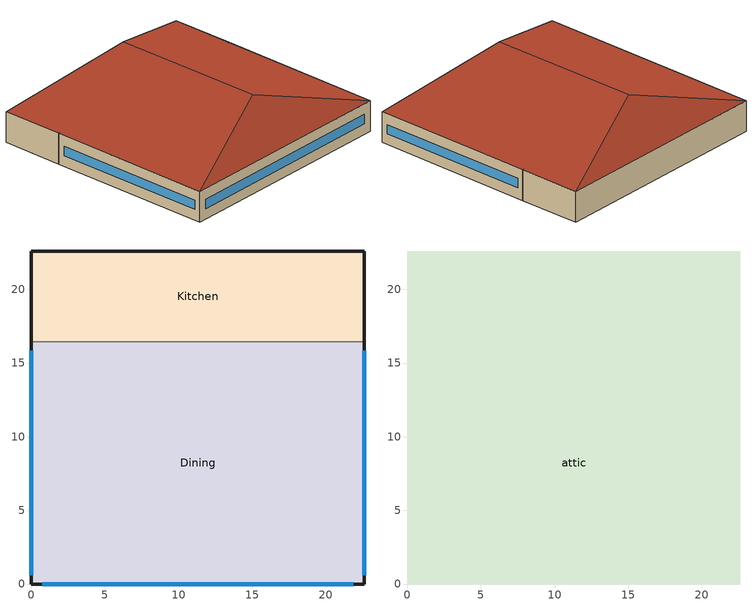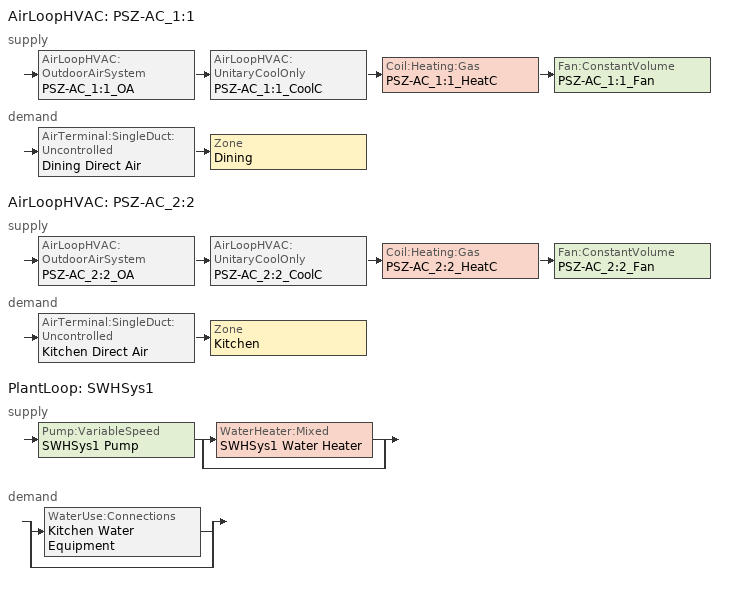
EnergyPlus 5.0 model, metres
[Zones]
Dining
 floor ground (ext-slab): 22.61,16.44 22.61,0 0,0 0,16.44 z0
 wall outside (Steel Frame Non-res Ext Wall): 0,16.44 0,0 22.61,0 22.61,16.44 z0:3.05
 wall to Kitchen (int-walls): 22.61,16.44 0,16.44 z0:3.05
 window (Window Non-res Fixed): 22.61,0.6 22.61,15.84 / 0.75,0 21.86,0 / 0,15.84 0,0.6 z1.07:1.98
Kitchen
 floor ground (ext-slab): 22.61,22.61 22.61,16.44 0,16.44 0,22.61 z0
 wall outside (Steel Frame Non-res Ext Wall): 22.61,16.44 22.61,22.61 0,22.61 0,16.44 z0:3.05
attic
 floor to Dining (Attic Non-res Floor): 0,0 0,16.44 22.61,16.44 22.61,0 z3.05
 floor to Kitchen (Attic Non-res Floor): 22.61,22.61 22.61,16.44 0,16.44 0,22.61 z3.05
 roof outside (Attic Non-res Roof): 22.61,0,3.05 22.61,22.61,3.05 11.3,18.84,6.82 11.3,3.77,6.82; 22.61,22.61,3.05 0,22.61,3.05 11.3,18.84,6.82; 0,0,3.05 22.61,0,3.05 11.3,3.77,6.82; 0,22.61,3.05 0,0,3.05 11.3,3.77,6.82 11.3,18.84,6.82
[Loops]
AirLoopHVAC 'PSZ-AC_1:1'
 supply: AirLoopHVAC:OutdoorAirSystem 'PSZ-AC_1:1_OA' > AirLoopHVAC:UnitaryCoolOnly 'PSZ-AC_1:1_CoolC' > Coil:Heating:Gas 'PSZ-AC_1:1_HeatC' > Fan:ConstantVolume 'PSZ-AC_1:1_Fan'
 demand: AirTerminal:SingleDuct:Uncontrolled 'Dining Direct Air' > Zone 'Dining'
AirLoopHVAC 'PSZ-AC_2:2'
 supply: AirLoopHVAC:OutdoorAirSystem 'PSZ-AC_2:2_OA' > AirLoopHVAC:UnitaryCoolOnly 'PSZ-AC_2:2_CoolC' > Coil:Heating:Gas 'PSZ-AC_2:2_HeatC' > Fan:ConstantVolume 'PSZ-AC_2:2_Fan'
 demand: AirTerminal:SingleDuct:Uncontrolled 'Kitchen Direct Air' > Zone 'Kitchen'
PlantLoop 'SWHSys1'
 supply: Pump:VariableSpeed 'SWHSys1 Pump' > split
  | WaterHeater:Mixed 'SWHSys1 Water Heater'
  | bypass
 demand: split
  | WaterUse:Connections 'Kitchen Water Equipment'
  | bypass
[Building]
Ref Bldg Full Service Restaurant Post1980_v1.3_5.0: North Axis=0; Terrain=City; Loads Convergence Tolerance Value=0.04; Temperature Convergence Tolerance Value=0.2; Solar Distribution=FullInteriorAndExterior; Maximum Number of Warmup Days=25
[Site:Location]
USA NV-LAS VEGAS: Latitude {deg}=36.07; Longitude {deg}=-115.17; Time Zone {hr}=-8; Elevation {m}=664
[SizingPeriod:DesignDay] Barometric Pressure {Pa}=93598; Rain {0-no,1-yes}=0; Snow on ground {0-no,1-yes}=0; Day of Month=21; Daylight Savings Time Indicator=0; Humidity Indicating Type=WetBulb
Name | Maximum Dry-Bulb Temperature {C} | Daily Temp Range {C} | Humidity Indicating Conditions at Maximum Dry-Bulb | Wind Speed {m/s} design conditions vs. traditional 6.71 m/s (15 mph) | Wind Direction {Degrees; N=0, S=180} | Clearness {0.0 to 1.1} | Month | Day Type | Wind Speed {m/s} design conditions vs. traditional 3.35 m/s (7mph)
LAS_VEGAS Ann Htg 99.6% Condns DB | -1.7 | 0 | -1.7 | 3.1 | 240 | 0 | 1 | WinterDesignDay
LAS_VEGAS Ann Clg .4% Condns WB=>MDB | 34.7 | 13.6 | 21.9 |  | 230 | 1 | 7 | SummerDesignDay | 5.3
[Site:WaterMainsTemperature]
Calculation Method=CORRELATION; Annual Average Outdoor Air Temperature {C}=19.48; Maximum Difference In Monthly Average Outdoor Air Temperatures {deltaC}=25.6
[Site:GroundTemperature:BuildingSurface]
18.89, 18.889, 18.895, 20.344, 20.899, 20.929, 20.753, 20.826, 21.013, 20.868, 19.246, 18.923
[Construction]
Steel Frame Non-res Ext Wall: Wood Siding, Steel Frame NonRes Wall Insulation, 1/2IN Gypsum
Attic Non-res Floor: 1/2IN Gypsum, AtticFloor NonRes Insulation, 1/2IN Gypsum
Attic Non-res Roof: Roof Membrane, Metal Decking
ext-slab: HW CONCRETE
int-walls: 1/2IN Gypsum, 1/2IN Gypsum
Window Non-res Fixed: NonRes Fixed Assembly Window
InteriorFurnishings: Std Wood 6inch
[Material] Thermal Absorptance=0.9
Name | Roughness | Thickness {m} | Conductivity {W/m-K} | Density {kg/m3} | Specific Heat {J/kg-K} | Solar Absorptance | Visible Absorptance | Visible Absorptance! Common Materials
Steel Frame NonRes Wall Insulation | MediumRough | 0.038257 | 0.049 | 265 | 836.8 | 0.7 | 0.7
AtticFloor NonRes Insulation | MediumRough | 0.1601 | 0.049 | 265 | 836.8 | 0.7 | 0.7
Std Wood 6inch | MediumSmooth | 0.15 | 0.12 | 540 | 1210 | 0.7 |  | 0.7
Wood Siding | MediumSmooth | 0.01 | 0.11 | 544.62 | 1210 | 0.78 | 0.78
1/2IN Gypsum | Smooth | 0.0127 | 0.16 | 784.9 | 830 | 0.92 | 0.92
HW CONCRETE | Rough | 0.1016 | 1.311 | 2240 | 836.8 | 0.7 | 0.7
Roof Membrane | VeryRough | 0.0095 | 0.16 | 1121.29 | 1460 | 0.7 | 0.7
Metal Decking | MediumSmooth | 0.0015 | 45.006 | 7680 | 418.4 | 0.7 | 0.3
[WindowMaterial:SimpleGlazingSystem]
NonRes Fixed Assembly Window: U-Factor=6.92716; Solar Heat Gain Coefficient=0.25
[Zone] Type=1; Multiplier=1
Name | Part of Total Floor Area
Dining; Kitchen | Yes
attic | No
[People] Schedule=BLDG_OCC_SCH; Fraction Radiant=0.3; User Specified Sensible Fraction=AUTOCALCULATE; Activity Level Schedule=ACTIVITY_SCH; Enable ASHRAE 55 Comfort Warnings=No; MRT Calculation=ZoneAveraged; Work Efficiency Schedule=WORK_EFF_SCH; Clothing Schedule=CLOTHING_SCH; Air Velocity Schedule=AIR_VELO_SCH; Thermal Comfort Report=FANGER
Name | Zone | Number of People Calculation Method | Zone Area per Person | Number of People
Dining People | Dining | Area/Person | 1.39
Kitchen People | Kitchen | People |  | 7.5
[Lights] Schedule=BLDG_LIGHT_SCH; Design Level Calculation Method=Watts/Area; Return Air Fraction=0; Fraction Radiant=0.7; Fraction Visible=0.2; Fraction Replaceable=1; Return Air Fraction is Calculated from Plenum Temperature=No
Name | Zone | Watts per Zone Area {W/m2}
Dining_Lights | Dining | 27.38
Kitchen_Lights | Kitchen | 16.37
[ElectricEquipment] Design Level Calculation Method=EquipmentLevel
Name | Zone | Schedule | Design Level {W} | Fraction Latent | Fraction Radiant | Fraction Lost
Dining_MiscElec_Equip | Dining | BLDG_EQUIP_SCH | 22402 | 0.25 | 0.3 | 0
Kitchen_MiscElec_Equip | Kitchen | BLDG_EQUIP_SCH | 52500 | 0.25 | 0.3 | 0.2
Kitchen_ExhFan_Equip | Kitchen | Kitchen_Exhaust_SCH | 699 | 0 | 0 | 1
[GasEquipment]
Kitchen_MiscGas_Equip: Zone=Kitchen; Schedule=GAS_EQUIP_SCH; Design Level Calculation Method=EquipmentLevel; Design Level {W}=166994; Fraction Latent=0.1; Fraction Radiant=0.2; Fraction Lost=0.7
[Exterior:Lights]
Exterior Facade Lighting: Schedule=ALWAYS_ON; Design Level=5081; Control Option=AstronomicalClock
[ZoneInfiltration:DesignFlowRate] Constant Term Coefficient=1; Temperature Term Coefficient=0; Velocity Term Coefficient=0; Velocity Squared Term Coefficient=0
Name | Zone | Schedule | Design Volume Flow Rate Calculation Method | Flow per Exterior Surface Area {m3/s/m2} | Air Changes Per Hour {ACH}
Dining_Infiltration | Dining | INFIL_HALF_ON_SCH | Flow/ExteriorArea | 0.001133
Kitchen_Infiltration | Kitchen | INFIL_HALF_ON_SCH | Flow/ExteriorArea | 0.001133
attic_Infiltration | attic | ALWAYS_ON | AirChanges/Hour |  | 1
[InternalMass] Construction=InteriorFurnishings
Name | Zone | Surface Area
Dining Internal Mass | Dining | 743.4961
Kitchen Internal Mass | Kitchen | 278.8105
[ZoneMixing]
Kitchen Exhaust Fanmixing_0: Zone=Kitchen; Schedule=HVACOperationSchd; Design Flow Rate Calculation Method=Flow/Zone; Design Flow Rate=1.828; Source Zone=Dining; Delta Temperature=0
[Fan:ConstantVolume] Availablility Schedule=HVACOperationSchd; Pressure Rise=622; Maximum Flow Rate {m3/s}=AUTOSIZE; Motor In Airstream Fraction=1
Name | Fan Efficiency | Motor Efficiency
PSZ-AC_1:1_Fan | 0.56875 | 0.875
PSZ-AC_2:2_Fan | 0.546 | 0.84
[Fan:ZoneExhaust] Availability Schedule=HVACOperationSchd; Fan Efficiency=1; Pressure Rise {Pa}=1.0e-006
Name | Maximum Flow Rate {m3/s} [*******]
Dining Exhaust Fan | 1.828
Kitchen Exhaust Fan | 0.06
[Coil:Heating:Gas] Availablility Schedule=ALWAYS_ON; Nominal Capacity {W}=AUTOSIZE
Name | Gas Burner Efficiency
PSZ-AC_1:1_HeatC | 0.78
PSZ-AC_2:2_HeatC | 0.8
[Coil:Cooling:DX:TwoSpeed]
PSZ-AC_1:1_CoolC DXCoil: Availability Schedule=ALWAYS_ON; Rated High Speed Total Cooling Capacity {W}=AUTOSIZE; Rated High Speed Sensible Heat Ratio=AUTOSIZE; Rated High Speed COP=3.23372; Rated High Speed Air Flow Rate {m3/s}=AUTOSIZE; Total Cooling Capacity Function of Temperature Curve=Measured_CoolCStandard10Ton_CapFT; Total Cooling Capacity Function of Flow Fraction Curve=Measured_CoolCStandard10Ton_CapFF; Energy Input Ratio Function of Temperature Curve=Measured_CoolCStandard10Ton_EIRFT; Energy Input Ratio Function of Flow Fraction Curve=Measured_CoolCStandard10Ton_EIRFFF; Part Load Fraction Correlation Curve=No_PLR_Degredation; Rated Low Speed Total Cooling Capacity {W}=AUTOSIZE; Rated Low Speed Sensible Heat Ratio=AUTOSIZE; Rated Low Speed COP				Based on measured 13.96 EER without Evap Fan=3.28187; Rated Low Speed Air Flow Rate {m3/s}=AUTOSIZE; Low Speed Total Cooling Capacity Function of Temperature Curve=Measured_LowSpeedCoolCapLSFT; Low Speed Energy Input Ratio Function of Temperature Curve=Measured_LowSpeedCoolEIRLSFT
[Coil:Cooling:DX:SingleSpeed]
PSZ-AC_2:2_CoolC DXCoil: Availablility Schedule=ALWAYS_ON; Rated Total Cooling Capacity {W}=AUTOSIZE; Rated Sensible Heat Ratio=AUTOSIZE; Rated COP=3.50016; Rated Air Flow Rate {m3/s}=AUTOSIZE; Total Cooling Capacity Function of Temperature Curve=Cool-Cap-fT; Total Cooling Capacity Function of Flow Fraction Curve=ConstantCubic; Energy Input Ratio Function of Temperature Curve=Cool-EIR-fT; Energy Input Ratio Function of Flow Fraction Curve=ConstantCubic; Part Load Fraction Correlation Curve=Cool-PLF-fPLR
[Zone equipment]
Dining: Dining Exhaust Fan, Dining Direct Air
Kitchen: Kitchen Exhaust Fan, Kitchen Direct Air
[Sizing:Zone] Zone Cooling Design Supply Air Temperature {C}=14; Zone Heating Design Supply Air Temperature {C}=40; Zone Cooling Design Supply Air Humidity Ratio {kg-H20/kg-air}=0.0085; Zone Heating Design Supply Air Humidity Ratio {kg-H20/kg-air}=0.008; Outdoor Air Method=Flow/Person; Cooling Design Air Flow Method {Flow/Zone | DesignDay | DesignDayWithLimit}=DesignDay; Heating Design Air Flow Method {Flow/Zone | DesignDay}=DesignDay
Name | Outside Air Flow per Person {(m3/s)/person}
Dining | 0.01
Kitchen | 0.008
[ZoneControl:Thermostat] Control Type Schedule=Dual Zone Control Type Sched
Name | Zone | Control 1
Dining Thermostat | Dining | Dining DualSPSched
Kitchen Thermostat | Kitchen | Kitchen DualSPSched
[ThermostatSetpoint:DualSetpoint]
Name | Heating Setpoint Temperature Schedule | Cooling Setpoint Temperature Schedule
Dining DualSPSched | HTGSETP_SCH | CLGSETP_SCH
Kitchen DualSPSched | HTGSETP_KITCHEN_SCH | CLGSETP_KITCHEN_SCH
[SetpointManager:SingleZone:Reheat] Control Variable=Temperature; Minimum Supply Air Temperature C=10; Maximum Supply Air Temperature C=50
Name | Control Zone | Setpoint Node or NodeList
SupAirTemp MngrDining | Dining | PSZ-AC_1:1 Supply Equipment Outlet Node
SupAirTemp MngrKitchen | Kitchen | PSZ-AC_2:2 Supply Equipment Outlet Node
[Sizing:System] Type Of Load To Size On {Sensible}=Sensible; Design Outdoor Air Flow Rate {m3/s}=AUTOSIZE; Minimum System Air Flow Ratio=1; Preheat Design Temperature {C}=7; Preheat Design Humidity Ratio {kg-H2O/kg-air}=0.008; Precool Design Temperature {C}=12.8; Precool Design Humidity Ratio {kg-H2O/kg-air}=0.008; Central Cooling Design Supply Air Temperature {C}=12.8; Central Heating Design Supply Air Temperature {C}=40; Sizing Option {Coincident | NonCoincident}=NonCoincident; Central Cooling Design Supply Air Humidity Ratio {kg-H2O/kg-air}=0.0085; Central Heating Design Supply Air Humidity Ratio {kg-H2O/kg-air}=0.008; Cooling Design Air Flow Method=DesignDay; Cooling Design Air Flow Rate {m3/s}=0; Heating Design Air Flow Method=DesignDay; Heating Design Air Flow Rate {m3/s}=0
Name | 100% Outdoor Air in Cooling {Yes | No} | 100% Outdoor Air in Heating {Yes | No}
PSZ-AC_1:1 | No | No
PSZ-AC_2:2 | YES | YES
[Controller:OutdoorAir] Minimum Outdoor Air Flow Rate {m3/s}=AUTOSIZE; Maximum Outdoor Air Flow Rate {m3/s}=AUTOSIZE; Economizer Control Type=DifferentialDryBulb; Economizer Control Action Type=ModulateFlow; Economizer Maximum Limit Dry-Bulb Temperature {C}=28; Economizer Maximum Limit Enthalpy {J/kg}=64000; Economizer Minimum Limit Dry-Bulb Temperature {C}=-100; Lockout Type=NoLockout; Minimum Limit Type=FixedMinimum; Minimum Outdoor Air Schedule=MinOA_Sched
PSZ-AC_1:1_OA_Controller; PSZ-AC_2:2_OA_Controller
[AirLoopHVAC] Design Supply Air Flow Rate {m3/s}=AUTOSIZE
PSZ-AC_1:1; PSZ-AC_2:2
[AirLoopHVAC:UnitaryCoolOnly] Availablility Schedule=ALWAYS_ON
Name | Cooling Coil
PSZ-AC_1:1_CoolC | PSZ-AC_1:1_CoolC DXCoil
PSZ-AC_2:2_CoolC | PSZ-AC_2:2_CoolC DXCoil
[AirTerminal:SingleDuct:Uncontrolled] Availability Schedule=ALWAYS_ON; Maximum Air Flow Rate {m3/s}=AUTOSIZE
Dining Direct Air; Kitchen Direct Air
[AvailabilityManager:NightCycle] Availability Schedule=ALWAYS_ON; Fan Schedule=HVACOperationSchd; Control Type {CycleOnAny | CycleOnControlZone | CycleOnAnyZoneFansOnly}=CycleOnAny; Thermostat Tolerance {delta C}=1; Cycling Run Time {s}=1800
PSZ-AC_1:1 Availability Manager; PSZ-AC_2:2 Availability Manager
[SetpointManager:MixedAir]
Name | Control Variable {Temperature} | Control Variable | Setpoint Node or NodeList
PSZ-AC_1:1_CoolC SAT Manager; PSZ-AC_2:2_CoolC SAT Manager | Temperature
PSZ-AC_1:1_HeatC MixedAir Manager |  | Temperature | PSZ-AC_1:1_HeatC-PSZ-AC_1:1_FanNode
PSZ-AC_1:1_OAMixed Air Temp Manager |  | Temperature | PSZ-AC_1:1_OA-PSZ-AC_1:1_CoolCNode
PSZ-AC_2:2_HeatC MixedAir Manager |  | Temperature | PSZ-AC_2:2_HeatC-PSZ-AC_2:2_FanNode
PSZ-AC_2:2_OAMixed Air Temp Manager |  | Temperature | PSZ-AC_2:2_OA-PSZ-AC_2:2_CoolCNode
[Refrigeration:Case] Availablility Schedule=ALWAYS_ON; Zone=Kitchen; Rated Ambient Temperature {C}=23.88; Rated Ambient Relative Humidity {%}=55; Latent Case Credit Curve Type=CaseTemperatureMethod; Standard Case Lighting Power per Unit Length {W/m}=33; Case Lighting Schedule=BLDG_LIGHT_SCH; Fraction Of Lighting Energy To Case=1; Case Anti-Sweat Heater Power per Unit Length {W/m}=0; Minimum Anti-Sweat Heater Power per Unit Length {W/m}=0; Anti-Sweat Heater Control Type {******}=None; Humidity At Zero Anti-Sweat Heater Energy {%}=0; Case Height {m}=0; Defrost Energy Correction Curve Type=None
Name | Rated Total Cooling Capacity per Unit length {W/m} | Rated Latent Heat Ratio | Rated Runtime Fraction | Case Length {m} | Case Operating Temperature {C} | Latent Case Credit Curve | Standard Case Fan Power per Unit Length {W/m} | Operating Case Fan Power per Unit Length {W/m} | Fraction of Anti-Sweat Heater Energy To Case | Case Defrost Power per Unit Length {W/m} | Case Defrost Type | Case Defrost Schedule | Case Defrost Drip-Down Schedule | Under Case HVAC Return Air Fraction | Refrigerated Case Restocking Schedule | Case Credit Fraction Schedule | Case Defrost Type {*******}
Kitchen_Case:1_WALKINFREEZER | 688 | 0.1 | 0.4 | 2.44 | -23 | Kitchen_Case:1_WALKINFREEZERSingleShelfHorizontal_LatentEnergyMult | 74 | 74 | 0 | 820 | Electric | Kitchen_Case:1_WALKINFREEZER_CaseDefrost2aDaySched | Kitchen_Case:1_WALKINFREEZER_CaseDripDown2aDaySched | 0 | Kitchen_Case:1_WALKINFREEZER_WalkInStockingSched | Kitchen_Case:1_WALKINFREEZER_CaseCreditReduxSched
Kitchen_Case:2_SELFCONTAINEDDISPLAYCASE | 734 | 0.08 | 0.85 | 3.05 | 2 | Kitchen_Case:2_SELFCONTAINEDDISPLAYCASEMultiShelfVertical_LatentEnergyMult | 66 | 66 | 0.2 | 0 |  |  |  | 0.05 | Kitchen_Case:2_SELFCONTAINEDDISPLAYCASE_CaseStockingSched |  | None
[Refrigeration:CompressorRack] Heat Rejection Location {OUTDOORS | ZONE}=OUTDOORS; Design Condenser Fan Power {W}=330; Condenser Type=AIRCOOLED
Name | Design Compressor Rack COP {W/W} | Compressor Rack COP As Function Of Temperature Curve | Condenser Fan Power Function of Temperature Curve | Refrigeration Case Name or CaseList
RACK1 | 1.5 | RACK1_RackCOPfTCurve | RACK1_RackCondFanCurve2 | Kitchen_Case:1_WALKINFREEZER
RACK2 | 3 | RACK2_RackCOPfTCurve |  | Kitchen_Case:2_SELFCONTAINEDDISPLAYCASE
[WaterHeater:Mixed]
SWHSys1 Water Heater: Tank Volume {m3}=0.2; Setpoint Temperature Schedule=SWHSys1 Water Heater Setpoint Temperature Schedule Name; Deadband Temperature Difference {deltaC}=2; Maximum Temperature Limit {C}=82.2222; Heater Control Type {Cycle | Modulate}=Cycle; Heater Maximum Capacity {W}=845000; Heater Fuel Type=NATURALGAS; Heater Thermal Efficiency=0.78; Off Cycle Parasitic Fuel Consumption Rate {W}=20; Off Cycle Parasitic Fuel Type=NATURALGAS; Off Cycle Parasitic Heat Fraction To Tank=0.8; On Cycle Parasitic Fuel Type=NATURALGAS; Ambient Temperature Indicator {Schedule | Zone | Outdoors}=SCHEDULE; Ambient Temperature Schedule=SWHSys1 Water Heater Ambient Temperature Schedule Name; Off Cycle Loss Coefficient to Ambient Temperature {W/K}=6; On Cycle Loss Coefficient to Ambient Temperature {W/K}=6; Use Side Effectiveness=1; Source Side Effectiveness=1; Use Side Design Flow Rate=AUTOSIZE; Source Side Design Flow Rate=AUTOSIZE; Indirect Water Heater Recovery Time=1.5
[WaterUse:Equipment]
Kitchen Water Equipment: Peak Flow Rate {m3/s}=0.00014; Flow Rate Fraction Schedule=BLDG_SWH_SCH; Target Temperature Schedule=Kitchen Water Equipment Temp Sched; Hot Water Supply Temperature Schedule Name  {C}=Kitchen Water Equipment Hot Supply Temp Sched; Zone=Kitchen; Sensible Fraction Schedule=Kitchen Water Equipment Sensible fract sched; Latent Fraction Schedule=Kitchen Water Equipment Latent fract sched
[Pump:VariableSpeed]
SWHSys1 Pump: Rated Flow Rate {m3/s}=AUTOSIZE; Rated Pump Head {Pa} [179352 Pa = 60 ft]=0.1; Rated Power Consumption {W}=AUTOSIZE; Motor Efficiency=1; Fraction of Motor Inefficiencies to Fluid Stream=0; Coefficient 1 of the Part Load Performance Curve=0; Coefficient 2 of the Part Load Performance Curve=1; Coefficient 3 of the Part Load Performance Curve=0; Coefficient 4 of the Part Load Performance Curve=0; Minimum Flow Rate {m3/s}=0; Pump Control Type {Continuous | Intermittent}=Intermittent
[PlantEquipmentList]
SWHSys1 Equipment List: SWHSys1 Water Heater
[Sizing:Plant]
SWHSys1: Loop Type {COOLING | HEATING}=Heating; Design Loop Exit Temperature {C}=60; Design Loop Temperature Difference {C}=5
[SetpointManager:Scheduled]
SWHSys1 Loop Setpoint Manager: Control Variable {TEMP}=Temperature; Schedule=SWHSys1-Loop-Temp-Schedule; Setpoint Node=SWHSys1 Supply Outlet Node
[PlantEquipmentOperationSchemes]
SWHSys1 Loop Operation Scheme List: Control Scheme 1 Object Type {*******}=PlantEquipmentOperation:HeatingLoad; Control Scheme 1=SWHSys1 Operation Scheme; Control Scheme 1 Schedule=PlantOnSched
[PlantEquipmentOperation:HeatingLoad]
SWHSys1 Operation Scheme: Load Range 1 Lower Limit {W}=0; Load Range 1 Upper Limit {W}=1000000000000000; Priority Control 1 Equipment List=SWHSys1 Equipment List
[PlantLoop]
SWHSys1: Fluid Type {WATER}=Water; Loop Equipment Operation Scheme=SWHSys1 Loop Operation Scheme List; Maximum Loop Temperature {C}=60; Minimum Loop Temperature {C}=10; Maximum Loop Flow Rate {m3/s}=AUTOSIZE; Minimum Loop Flow Rate {m3/s}=0; Loop Volume {m3}=AUTOSIZE; Load Distribution Scheme {OPTIMAL | SEQUENTIAL}=Optimal
[WaterUse:Connections]
Kitchen Water Equipment: Water Use Equipment 1=Kitchen Water Equipment
[UtilityCost:Tariff]
Name | Output Meter | Conversion Factor Choice | Time of Use Period Schedule | Season Schedule | Demand Window Length | Monthly Charge or Variable | Group
NevadaPower_LGS-3_LargeGeneral | Electricity:Facility | kWh | NevadaPowTOUSched | NevadaPowSeasonsSched | HalfHour | 184 | Comm Elect
NevadaPower_LGS-2_LargeGeneral | Electricity:Facility | kWh | NevadaPowTOUSched | NevadaPowSeasonsSched | HalfHour | 179 | Comm Elect
NevadaPower_LGS-1_LargeGeneral | Electricity:Facility | kWh |  |  | HalfHour | 15.7 | Comm Elect
NevadaPower_GS_GeneralService | Electricity:Facility | kWh |  |  | HalfHour | 11 | Comm Elect
NV_EIAMonthlyRateGas | Gas:Facility | MCF |  |  |  | 0 | Comm Gas
[UtilityCost:Charge:Simple]
Name | Charge Variable | Tariff | Source Variable | Season | Category Variable | Cost per Unit Value or Variable
 | SummerPeakEnergyCharge | NevadaPower_LGS-3_LargeGeneral | PeakEnergy | Summer | EnergyCharges | 0.0858
 | SummerOffPeakEnergyCharge | NevadaPower_LGS-3_LargeGeneral | OffPeakEnergy | Summer | EnergyCharges | 0.0484
 | SummerShoulderEnergyCharge | NevadaPower_LGS-3_LargeGeneral | ShoulderEnergy | Summer | EnergyCharges | 0.0706
 | WinterEnergyCharge | NevadaPower_LGS-3_LargeGeneral | totalEnergy | Winter | EnergyCharges | 0.04925
 | DeferredAccountingEnergyCharge | NevadaPower_LGS-3_LargeGeneral | totalEnergy | Annual | EnergyCharges | 0.0128
 | FacilitiesDemandCharge | NevadaPower_LGS-3_LargeGeneral | totalDemand | Annual | DemandCharges | 2.94
 | WinterDemandCharge | NevadaPower_LGS-3_LargeGeneral | totalDemand | Winter | DemandCharges | 0.5
 | SummerOnPeakDemandCharge | NevadaPower_LGS-3_LargeGeneral | PeakDemand | Summer | DemandCharges | 8.36
 | SummerShoulderDemandCharge | NevadaPower_LGS-3_LargeGeneral | ShoulderDemand | Summer | DemandCharges | 0.43
 | TaxofSixPtfivePercent | NevadaPower_LGS-3_LargeGeneral | SubTotal | Annual | Taxes | 0.065
 | SummerPeakEnergyCharge | NevadaPower_LGS-2_LargeGeneral | PeakEnergy | Summer | EnergyCharges | 0.0889
 | SummerOffPeakEnergyCharge | NevadaPower_LGS-2_LargeGeneral | OffPeakEnergy | Summer | EnergyCharges | 0.0502
 | SummerShoulderEnergyCharge | NevadaPower_LGS-2_LargeGeneral | ShoulderEnergy | Summer | EnergyCharges | 0.0725
 | WinterEnergyCharge | NevadaPower_LGS-2_LargeGeneral | totalEnergy | Winter | EnergyCharges | 0.0509
 | DeferredAccountingEnergyCharge | NevadaPower_LGS-2_LargeGeneral | totalEnergy | Annual | EnergyCharges | 0.0128
 | FacilitiesDemandCharge | NevadaPower_LGS-2_LargeGeneral | totalDemand | Annual | DemandCharges | 2.74
 | WinterDemandCharge | NevadaPower_LGS-2_LargeGeneral | totalDemand | Winter | DemandCharges | 0.25
 | SummerOnPeakDemandCharge | NevadaPower_LGS-2_LargeGeneral | PeakDemand | Summer | DemandCharges | 7.16
 | SummerShoulderDemandCharge | NevadaPower_LGS-2_LargeGeneral | ShoulderDemand | Summer | DemandCharges | 0.39
 | TaxofSixPtfivePercent | NevadaPower_LGS-2_LargeGeneral | SubTotal | Annual | Taxes | 0.065
 | AnnualElectConsumpCharge | NevadaPower_LGS-1_LargeGeneral | totalEnergy | Annual | EnergyCharges | 0.0646
 | AnnualDefferredAccountingCharge | NevadaPower_LGS-1_LargeGeneral | totalEnergy | Annual | EnergyCharges | 0.0128
 | AnnualFacilitiesDemandCharge | NevadaPower_LGS-1_LargeGeneral | totalDemand | Annual | DemandCharges | 3.77
 | AnnualDemandCharge | NevadaPower_LGS-1_LargeGeneral | totalDemand | Annual | DemandCharges | 1.1
 | TaxofSixPtfivePercent | NevadaPower_LGS-1_LargeGeneral | SubTotal | Annual | Taxes | 0.065
 | AnnualElectConsumpCharge | NevadaPower_GS_GeneralService | totalEnergy | Annual | EnergyCharges | 0.0783
 | AnnualDefferredAccountingCharge | NevadaPower_GS_GeneralService | totalEnergy | Annual | EnergyCharges | 0.0128
 | TaxofSixPtfivePercent | NevadaPower_GS_GeneralService | SubTotal | Annual | Taxes | 0.065
 | MonthlyRateGasCharge | NV_EIAMonthlyRateGas | totalEnergy | Annual | EnergyCharges | NV_MonthlyGasRates
 | TaxofSixPtfivePercent | NV_EIAMonthlyRateGas | SubTotal | Annual | Taxes | 0.065
[UtilityCost:Qualify] Season=Annual; Threshold Test=Count
Name | Tariff | Variable | Qualify Type | Threshold Value or Variable | Number of Months
MinDemand1000kw | NevadaPower_LGS-3_LargeGeneral | TotalDemand | Minimum | 1000 | 12
MinEnergy3500kwh | NevadaPower_LGS-3_LargeGeneral | TotalEnergy | Minimum | 3500 | 12
MinDemand300kw | NevadaPower_LGS-2_LargeGeneral | TotalDemand | Minimum | 300 | 12
MinEnergy3500kwh | NevadaPower_LGS-2_LargeGeneral | TotalEnergy | Minimum | 3500 | 12
MaxDemand1000kw | NevadaPower_LGS-2_LargeGeneral | TotalDemand | Maximum | 1000 | 1
MaxDemand300kw | NevadaPower_LGS-1_LargeGeneral | TotalDemand | Maximum | 300 | 1
MinEnergy3500kwh | NevadaPower_LGS-1_LargeGeneral | TotalEnergy | Minimum | 3500 | 12
MaxDemand300kw | NevadaPower_GS_GeneralService | TotalDemand | Maximum | 300 | 1
MaxEnergy3500kwh | NevadaPower_GS_GeneralService | TotalEnergy | Maximum | 3500 | 1
[UtilityCost:Variable]
NV_MonthlyGasRates: Tariff=NV_EIAMonthlyRateGas; Variable Type=Currency; January Value=7.51; February Value=7.65; March Value=7.82; April Value=7.88; May Value=7.78; June Value=8.22; July Value=8.87; August Value=9.26; September Value=9.02; October Value=9.31; November Value=7.45; December Value=7.24
[Schedule:Compact]
ALWAYS_ON; PlantOnSched: Through: 12/31, For: AllDays, Until: 24:00, 1
ACTIVITY_SCH: Through: 12/31, For: AllDays, Until: 24:00, 120
AIR_VELO_SCH; Kitchen Water Equipment Sensible fract sched: Through: 12/31, For: AllDays, Until: 24:00, 0.2
BLDG_EQUIP_SCH: Through: 12/31, For: Weekday, Until: 06:00, 0.1, Until: 07:00, 0.25, Until: 09:00, 0.35, Until: 10:00, 0.25, Until: 13:00, 0.35, Until: 16:00, 0.25, Until: 19:00, 0.35, Until: 24:00, 0.25, For: Saturday, Until: 06:00, 0.1, Until: 07:00, 0.25, Until: 09:00, 0.35, Until: 10:00, 0.25, Until: 13:00, 0.35, Until: 16:00, 0.25, Until: 19:00, 0.35, Until: 24:00, 0.25, For: SummerDesignDay, Until: 24:00, 0.35, For: WinterDesignDay, Until: 24:00, 0, For: Sunday Holidays AllOtherDays, Until: 06:00, 0.1, Until: 07:00, 0.25, Until: 09:00, 0.35, Until: 10:00, 0.25, Until: 13:00, 0.35, Until: 16:00, 0.25, Until: 19:00, 0.35, Until: 24:00, 0.25
BLDG_LIGHT_SCH: Through: 12/31, For: SummerDesignDay, Until: 24:00, 1, For: WinterDesignDay, Until: 24:00, 0, For: Weekday Saturday Sunday Holidays AllOtherDays, Until: 01:00, 0.45, Until: 05:00, 0.15, Until: 06:00, 0.45, Until: 24:00, 0.9
BLDG_OCC_SCH: Through: 12/31, For: Weekdays, Until: 01:00, 0.05, Until: 05:00, 0, Until: 06:00, 0.05, Until: 07:00, 0.1, Until: 10:00, 0.4, Until: 11:00, 0.2, Until: 12:00, 0.5, Until: 13:00, 0.8, Until: 14:00, 0.7, Until: 15:00, 0.4, Until: 16:00, 0.2, Until: 17:00, 0.25, Until: 18:00, 0.5, Until: 21:00, 0.8, Until: 22:00, 0.5, Until: 23:00, 0.35, Until: 24:00, 0.2, For: SummerDesignDay, Until: 24:00, 1, For: WinterDesignDay, Until: 24:00, 0, For: Saturday, Until: 01:00, 0.05, Until: 06:00, 0, Until: 07:00, 0.05, Until: 09:00, 0.5, Until: 10:00, 0.4, Until: 11:00, 0.2, Until: 12:00, 0.45, Until: 14:00, 0.5, Until: 15:00, 0.35, Until: 18:00, 0.3, Until: 19:00, 0.7, Until: 20:00, 0.9, Until: 21:00, 0.7, Until: 22:00, 0.65, Until: 23:00, 0.55, Until: 24:00, 0.35, For: Sunday Holidays AllOtherDays, Until: 01:00, 0.05, Until: 06:00, 0, Until: 07:00, 0.05, Until: 09:00, 0.5, Until: 11:00, 0.2, Until: 12:00, 0.3, Until: 14:00, 0.5, Until: 15:00, 0.3, Until: 16:00, 0.2, Until: 17:00, 0.25, Until: 18:00, 0.35, Until: 19:00, 0.55, Until: 20:00, 0.65, Until: 21:00, 0.7, Until: 22:00, 0.35, Until: 24:00, 0.2
CLOTHING_SCH: Through: 04/30, For: AllDays, Until: 24:00, 1, Through: 09/30, For: AllDays, Until: 24:00, 0.5, Through: 12/31, For: AllDays, Until: 24:00, 1
GAS_EQUIP_SCH: Through: 12/31, For: Weekdays Saturday, Until: 05:00, 0.02, Until: 06:00, 0.05, Until: 07:00, 0.1, Until: 08:00, 0.15, Until: 09:00, 0.2, Until: 10:00, 0.15, Until: 13:00, 0.25, Until: 14:00, 0.2, Until: 15:00, 0.15, Until: 16:00, 0.2, Until: 19:00, 0.3, Until: 21:00, 0.2, Until: 22:00, 0.15, Until: 23:00, 0.1, Until: 24:00, 0.05, For: SummerDesignDay, Until: 24:00, 0.25, For: WinterDesignDay, Until: 24:00, 0, For: Sunday Holidays AllOtherDays, Until: 05:00, 0.02, Until: 06:00, 0.05, Until: 07:00, 0.1, Until: 08:00, 0.15, Until: 09:00, 0.2, Until: 10:00, 0.15, Until: 13:00, 0.25, Until: 14:00, 0.2, Until: 15:00, 0.15, Until: 16:00, 0.2, Until: 19:00, 0.3, Until: 21:00, 0.2, Until: 22:00, 0.15, Until: 23:00, 0.1, Until: 24:00, 0.05
Kitchen_Exhaust_SCH; HVACOperationSchd; MinOA_Sched: Through: 12/31, For: AllDays, Until: 01:00, 1, Until: 05:00, 0, Until: 24:00, 1
INFIL_HALF_ON_SCH: Through: 12/31, For: Weekdays SummerDesignDay, Until: 05:00, 1, Until: 24:00, 0.5, For: Saturday WinterDesignDay, Until: 05:00, 1, Until: 24:00, 0.5, For: Sunday Holidays AllOtherDays, Until: 05:00, 1, Until: 24:00, 0.5
WORK_EFF_SCH: Through: 12/31, For: AllDays, Until: 24:00, 0
Dual Zone Control Type Sched: Through: 12/31, For: AllDays, Until: 24:00, 4
CLGSETP_KITCHEN_SCH: Temperature, Through: 12/31, For: WinterDesignDay, Until: 24:00, 30, For: AllOtherDays, Until: 01:00, 26, Until: 05:00, 30, Until: 24:00, 26
HTGSETP_KITCHEN_SCH: Temperature, Through: 12/31, For: SummerDesignDay, Until: 24:00, 15.6, For: WinterDesignDay, Until: 24:00, 19, For: AllOtherDays, Until: 01:00, 19, Until: 05:00, 15.6, Until: 24:00, 19
CLGSETP_SCH: Temperature, Through: 12/31, For: WinterDesignDay, Until: 24:00, 30, For: AllOtherDays, Until: 01:00, 24, Until: 05:00, 30, Until: 24:00, 24
HTGSETP_SCH: Temperature, Through: 12/31, For: SummerDesignDay, Until: 24:00, 15.6, For: WinterDesignDay, Until: 24:00, 21, For: AllOtherDays, Until: 01:00, 21, Until: 05:00, 15.6, Until: 24:00, 21
Kitchen_Case:1_WALKINFREEZER_CaseCreditReduxSched: Fraction, Through: 12/31, For:AllDays, Interpolate:No, Until: 7:00, 0.2, Until: 21:00, 0.4, Until: 24:00, 0.2
Kitchen_Case:1_WALKINFREEZER_CaseDefrost2aDaySched: On/Off, Through: 12/31, For:AllDays, Interpolate:Yes, Until: 11:00, 0, Until: 11:20, 1, Until: 23:00, 0, Until: 23:20, 1, Until: 24:00, 0
Kitchen_Case:1_WALKINFREEZER_CaseDripDown2aDaySched: On/Off, Through: 12/31, For:AllDays, Interpolate:Yes, Until: 11:00, 0, Until: 11:30, 1, Until: 23:00, 0, Until: 23:30, 1, Until: 24:00, 0
Kitchen_Case:1_WALKINFREEZER_WalkInStockingSched: Any Number, Through: 12/31, For: Tuesday Friday, Until: 4:00, 0, Until: 5:00, 725, Until: 6:00, 417, Until: 7:00, 290, Until: 24:00, 0, For: AllOtherDays, Until: 4:00, 0, Until: 5:00, 125, Until: 6:00, 117, Until: 7:00, 90, Until: 19:00, 0, Until: 20:00, 125, Until: 21:00, 117, Until: 22:00, 90, Until: 24:00, 0
Kitchen_Case:2_SELFCONTAINEDDISPLAYCASE_CaseStockingSched: Any Number, Through: 12/31, For:AllDays, Until: 6:00, 0, Until: 7:00, 50, Until: 9:00, 70, Until: 10:00, 80, Until: 11:00, 70, Until: 13:00, 50, Until: 14:00, 80, Until: 15:00, 90, Until: 16:00, 80, Until: 24:00, 0
BLDG_SWH_SCH: Through: 12/31, For: Weekdays SummerDesignDay, Until: 01:00, 0.2, Until: 06:00, 0, Until: 07:00, 0.15, Until: 08:00, 0.6, Until: 09:00, 0.55, Until: 10:00, 0.45, Until: 11:00, 0.4, Until: 12:00, 0.45, Until: 13:00, 0.4, Until: 14:00, 0.35, Until: 17:00, 0.3, Until: 18:00, 0.4, Until: 19:00, 0.55, Until: 20:00, 0.6, Until: 21:00, 0.5, Until: 22:00, 0.55, Until: 23:00, 0.45, Until: 24:00, 0.25, For: Saturday WinterDesignDay, Until: 01:00, 0.2, Until: 06:00, 0, Until: 09:00, 0.15, Until: 10:00, 0.5, Until: 11:00, 0.45, Until: 13:00, 0.5, Until: 14:00, 0.45, Until: 16:00, 0.4, Until: 17:00, 0.35, Until: 18:00, 0.4, Until: 20:00, 0.55, Until: 21:00, 0.5, Until: 22:00, 0.55, Until: 23:00, 0.4, Until: 24:00, 0.3, For: Sunday Holidays AllOtherDays, Until: 01:00, 0.25, Until: 06:00, 0, Until: 10:00, 0.15, Until: 12:00, 0.5, Until: 14:00, 0.4, Until: 17:00, 0.3, Until: 18:00, 0.4, Until: 20:00, 0.5, Until: 21:00, 0.4, Until: 22:00, 0.5, Until: 23:00, 0.4, Until: 24:00, 0.2
Kitchen Water Equipment Hot Supply Temp Sched; Kitchen Water Equipment Temp Sched: Through: 12/31, For: AllDays, Until: 24:00, 49
Kitchen Water Equipment Latent fract sched: Through: 12/31, For: AllDays, Until: 24:00, 0.05
SWHSys1 Water Heater Ambient Temperature Schedule Name: Through: 12/31, For: AllDays, Until: 24:00, 22
SWHSys1 Water Heater Setpoint Temperature Schedule Name; SWHSys1-Loop-Temp-Schedule: Through: 12/31, For: AllDays, Until: 24:00, 60
NevadaPowSeasonsSched: Through: 5/31, For: AllDays, Until: 24:00, 1, Through: 9/30, For: AllDays, Until: 24:00, 3, Through: 12/31, For: AllDays, Until: 24:00, 1
NevadaPowTOUSched: Through: 12/31, For: AllDays, Until: 10:00, 3, Until: 13:00, 2, Until: 19:00, 1, Until: 22:00, 2, Until: 24:00, 3
[Curve:Quadratic]
Name | Coefficient1 Constant | Coefficient2 x | Coefficient3 x**2 | Minimum Value of x | Maximum Value of x | Minimum Curve Output | Maximum Curve Output | Coefficient2 ff | Coefficient3 ff**2 | Minimum Value of ff [0.776 = 10% extrapolation of 300 cfm/ton / 370 cfm/ton (ARI)] | Maximum Value of ff [1.197 = 10% extrapolation of 430 cfm/ton / 370 cfm/ton (ARI)]
Cool-PLF-fPLR | 0.909496 | 0.0986477 | -0.00819488 | 0 | 1 | 0.7 | 1
Measured_CoolCStandard10Ton_CapFF | 0.7685 |  |  |  |  |  |  | 0.2315 | 0 | 0.776 | 1.197
Measured_CoolCStandard10Ton_EIRFFF | 1.192 |  |  |  |  |  |  | -0.1917 | 0 | 0.776 | 1.197
No_PLR_Degredation | 1 | 0 | 0 | 0 | 1
RACK1_RackCOPfTCurve | 1.7603 | -0.0377 | 0.0004 | 10 | 35
RACK1_RackCondFanCurve2 | 0 | 0.0286 | 0 | 0 | 35
RACK2_RackCOPfTCurve | 1 | 0 | 0 | 0 | 50
[Curve:Cubic]
Name | Coefficient1 Constant | Coefficient2 x | Coefficient3 x**2 | Coefficient4 x**3 | Minimum Value of x | Maximum Value of x
ConstantCubic | 1 | 0 | 0 | 0 | -100 | 100
Kitchen_Case:1_WALKINFREEZERSingleShelfHorizontal_LatentEnergyMult | 0.020376 | 0.00024378 | 1.14e-05 | 1.811e-07 | -35 | 20
Kitchen_Case:2_SELFCONTAINEDDISPLAYCASEMultiShelfVertical_LatentEnergyMult | 0.0265263 | 0.00107803 | -6.02558e-05 | 1.23732e-06 | -35 | 20
[Curve:Biquadratic]
Name | Coefficient1 Constant | Coefficient2 x | Coefficient3 x**2 | Coefficient4 y | Coefficient5 y**2 | Coefficient6 x*y | Minimum Value of x | Maximum Value of x | Minimum Value of y | Maximum Value of y | Coefficient2 wb | Coefficient3 wb**2 | Coefficient4 edb | Coefficient5 edb**2 | Coefficient6 wb*edb | Minimum Value of wb 	[52°F = 20% extrapolation (~5°F) below 57°F lowest measurement] | Maximum Value of wb  [85°F = 20% extrapolation (~5°F) above 80°F highest measurement] | Minimum Value of edb [50°F = 20% extrapolation (~10°F) below 60°F lowest measurement] | Maximum Value of edb	[122.5°F = 20% extrapolation (~10°F) above 112.5°F highest measurement]
Cool-Cap-fT | 0.971212 | -0.0152755 | 0.00144345 | -0.00039321 | -6.8364e-06 | -0.000290596 | -100 | 100 | -100 | 100
Cool-EIR-fT | 0.286871 | 0.0239022 | -0.000810648 | 0.0134585 | 0.000338936 | -0.000487004 | -100 | 100 | -100 | 100
Measured_LowSpeedCoolCapLSFT | 0.4136 |  |  |  |  |  |  |  |  |  | 0.03105 | 0 | 0.006952 | -0.0002128 | 0 | 11.1 | 29.4 | 10 | 50.3
Measured_CoolCStandard10Ton_CapFT | 0.52357 |  |  |  |  |  |  |  |  |  | 0.03478 | 0 | -0.001915 | -0.00010838 | 0 | 11.1 | 29.4 | 10 | 50.3
Measured_LowSpeedCoolEIRLSFT | 1.1389 |  |  |  |  |  |  |  |  |  | -0.04518 | 0.0014298 | 0.006044 | 0.0006745 | -0.0012325 | 11.1 | 29.4 | 10 | 50.3
Measured_CoolCStandard10Ton_EIRFT | 0.9847 |  |  |  |  |  |  |  |  |  | -0.04285 | 0.0013562 | 0.009934 | 0.0006398 | -0.001169 | 11.1 | 29.4 | 10 | 50.3
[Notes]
DOE Commercial Reference Building
Full Service Restaurant, post-1980 existing building construction
EnergyPlus Version 5.0
ASHRAE Standard 90.1-1989 and 62-1999
Description:  Single story, Two zone building.
Form:         Area = 511 m2 (5,500 ft2); Number of Stories = 1 plus attic; Shape = rectangle, Aspect ratio = 1.0
Envelope:     Envelope thermal properties vary with climate according to ASHRAE Standard 90.1-1989.
Opaque constructions: steel frame walls; attic roof; slab-on-grade floor
Windows: window-to-wall ratio = 17.1%
Infiltration = 1.5 cfm/ft2 above grade wall area at 0.3 in wc (75 Pa) adjusted to 0.016 in wc (4 Pa).
50% of full value when ventilation system on.
HVAC:         ASHRAE 90.1-1989 PSZ-AC, gas furnace
Economizers per ASHRAE 90.1-2004
Exhaust:      Kitchen exhaust 1888 L/s (4000 cfm), 97% of exhaust make-up air from dining
Kitchen exhaust fan modeled as exterior load to avoid getting double make-up air
Refrigeration: Walk-in cooler and walk-in freezer
Int. gains:   W/m2 (W/ft2)   lights          elec plug        gas plug
Detached Shading:               None
Daylight:                       None
Natural Ventilation:            None
Zonal Equipment:                None
Air Primary Loops:              PSZ-AC:1; PSZ-AC:2
Plant Loops:                    SHWSys1
System Equipment Autosize:      Yes
Purchased Cooling:              None
Purchased Heating:              None
Coils:                          Coil:Cooling:DX:SingleSpeed; Coil:Cooling:DX:TwoSpeed; Coil:Heating:Gas
Pumps:                          None
Boilers:                        None
Chillers:                       None
Reference citation for the Commercial Reference Buildings:
Deru, M.; Field, K.; Studer, D.; Benne, K.; Griffith, B.; Torcellini, P;
Halverson, M.; Winiarski, D.; Liu, B.; Rosenberg, M.; Huang, J.;
Yazdanian, M.; Crawley, D. (2010).
U.S. Department of Energy Commercial Reference Building Models of the National Building Stock.
Washington, DC: U.S. Department of Energy, Energy Efficiency and
Renewable Energy, Office of Building Technologies.
***GENERAL SIMULATION PARAMETERS***
Number of Zones: 3
***HOLIDAYS & DAYLIGHT SAVINGS***
